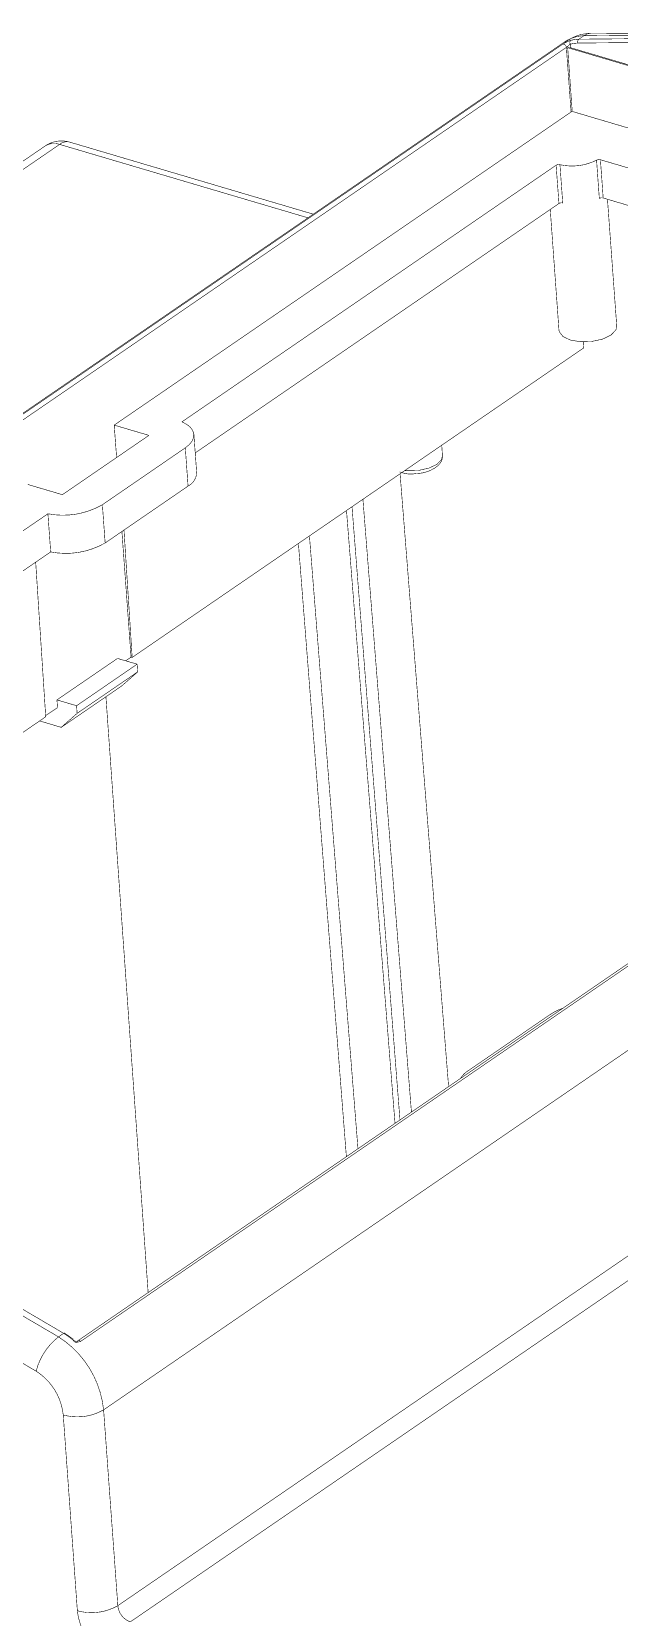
# Model space of a CAD drawing. Header units: inches. Extents: x 0 to 35.2, y -0.7 to 15.9.
# Drawn here: x 31.67 to 32.203, y 12.066 to 13.504 of the extents above; entities that cross this region are included whole.
import ezdxf

# ---------------------------------------------------------------- set-up
doc = ezdxf.new("R2010")
doc.units = ezdxf.units.IN
doc.header["$MEASUREMENT"] = 0
doc.layers.add('Dimensions', color=6, linetype='Continuous')

msp = doc.modelspace()

# ---------------------------------------------------------------- linework, layer by layer
at = {"layer": 'Dimensions'}
for points in [[(32.1675, 13.5015, 0.0005, 0.0005, -0.038601), (32.1777, 13.503, 0.0005, 0.0005, 0)], [(32.1744, 13.5024, 0.0005, 0.0005, 0), (32.1777, 13.503, 0.0005, 0.0005, 0)], [(32.1777, 13.503, 0.0005, 0.0005, -0.068182), (32.5214, 13.4699, 0.0005, 0.0005, 0)], [(30.807, 12.572, 0.0005, 0.0005, 0), (32.1535, 13.495, 0.0005, 0.0005, 0)], [(30.8211, 12.5807, 0.0005, 0.0005, 0), (32.1519, 13.493, 0.0005, 0.0005, 0)], [(30.829, 12.5809, 0.0005, 0.0005, 0), (32.1552, 13.4901, 0.0005, 0.0005, 0)], [(32.1519, 13.493, 0.0005, 0.0005, -0.009733), (32.1532, 13.4938, 0.0005, 0.0005, 0)], [(32.1519, 13.493, 0.0005, 0.0005, -0.125217), (32.1527, 13.493, 0.0005, 0.0005, 0)], [(32.1527, 13.493, 0.0005, 0.0005, -0.314263), (32.1552, 13.4901, 0.0005, 0.0005, 0)], [(32.1532, 13.4938, 0.0005, 0.0005, -0.014351), (32.1547, 13.4946, 0.0005, 0.0005, 0)], [(32.1535, 13.495, 0.0005, 0.0005, -0.141545), (32.1712, 13.5007, 0.0005, 0.0005, 0)], [(32.1538, 13.4947, 0.0005, 0.0005, -0.008529), (32.1582, 13.4974, 0.0005, 0.0005, 0)], [(32.1547, 13.4946, 0.0005, 0.0005, -0.014068), (32.1564, 13.4954, 0.0005, 0.0005, 0)], [(32.1567, 13.4913, 0.0005, 0.0005, -0.027592), (32.1552, 13.4901, 0.0005, 0.0005, 0)], [(32.1552, 13.4901, 0.0005, 0.0005, 0), (32.1595, 13.4315, 0.0005, 0.0005, 0)], [(32.1564, 13.4954, 0.0005, 0.0005, -0.036632), (32.1592, 13.4965, 0.0005, 0.0005, 0)], [(32.1564, 13.4898, 0.0005, 0.0005, -0.129194), (32.159, 13.4898, 0.0005, 0.0005, 0)], [(32.1564, 13.4898, 0.0005, 0.0005, 0), (32.1605, 13.432, 0.0005, 0.0005, 0)], [(32.1564, 13.4898, 0.0005, 0.0005, 0), (33.0414, 13.2282, 0.0005, 0.0005, 0)], [(32.1567, 13.4913, 0.0005, 0.0005, 0), (32.1575, 13.4919, 0.0005, 0.0005, 0)], [(32.1575, 13.4919, 0.0005, 0.0005, 0), (32.1581, 13.4925, 0.0005, 0.0005, 0)], [(32.1581, 13.4925, 0.0005, 0.0005, 0), (32.1587, 13.493, 0.0005, 0.0005, 0)], [(32.1582, 13.4974, 0.0005, 0.0005, -0.070503), (32.1675, 13.5015, 0.0005, 0.0005, 0)], [(32.1587, 13.493, 0.0005, 0.0005, -0.174348), (32.1585, 13.4954, 0.0005, 0.0005, 0)], [(32.1585, 13.4954, 0.0005, 0.0005, -0.091984), (32.1588, 13.496, 0.0005, 0.0005, 0)], [(32.1588, 13.496, 0.0005, 0.0005, -0.048112), (32.1592, 13.4965, 0.0005, 0.0005, 0)], [(32.1587, 13.493, 0.0005, 0.0005, -0.049919), (32.1657, 13.494, 0.0005, 0.0005, 0)], [(32.1587, 13.493, 0.0005, 0.0005, 0), (32.159, 13.4898, 0.0005, 0.0005, 0)], [(32.159, 13.4898, 0.0005, 0.0005, 0), (33.0419, 13.2288, 0.0005, 0.0005, 0)], [(32.1592, 13.4965, 0.0005, 0.0005, -0.049919), (32.1665, 13.4975, 0.0005, 0.0005, 0)], [(32.1657, 13.494, 0.0005, 0.0005, -0.306461), (32.1665, 13.4975, 0.0005, 0.0005, 0)], [(32.1657, 13.494, 0.0005, 0.0005, 0), (32.2488, 13.4948, 0.0005, 0.0005, 0)], [(32.1665, 13.4975, 0.0005, 0.0005, 0), (32.1712, 13.5007, 0.0005, 0.0005, 0)], [(32.1665, 13.4975, 0.0005, 0.0005, 0), (32.2497, 13.4983, 0.0005, 0.0005, 0)], [(32.1712, 13.5007, 0.0005, 0.0005, 0), (32.1744, 13.5024, 0.0005, 0.0005, 0)], [(32.1712, 13.5007, 0.0005, 0.0005, 0), (32.2544, 13.5015, 0.0005, 0.0005, 0)], [(31.7451, 13.1475, 0.0005, 0.0005, 0), (32.1595, 13.4315, 0.0005, 0.0005, 0)], [(32.1595, 13.4315, 0.0005, 0.0005, -0.085324), (32.1605, 13.432, 0.0005, 0.0005, 0)], [(32.1605, 13.432, 0.0005, 0.0005, 0), (32.5556, 13.3152, 0.0005, 0.0005, 0)], [(31.6824, 13.4006, 0.0005, 0.0005, -0.225811), (31.7047, 13.4042, 0.0005, 0.0005, 0)], [(31.6824, 13.4006, 0.0005, 0.0005, -0.230341), (31.6956, 13.4021, 0.0005, 0.0005, 0)], [(31.6956, 13.4021, 0.0005, 0.0005, -0.237149), (31.7047, 13.4042, 0.0005, 0.0005, 0)], [(31.7047, 13.4042, 0.0005, 0.0005, 0), (31.9257, 13.3388, 0.0005, 0.0005, 0)], [(30.3359, 12.4776, 0.0005, 0.0005, 0), (31.6824, 13.4006, 0.0005, 0.0005, 0)], [(30.3491, 12.4791, 0.0005, 0.0005, 0), (31.6956, 13.4021, 0.0005, 0.0005, 0)], [(31.6956, 13.4021, 0.0005, 0.0005, 0), (31.9209, 13.3355, 0.0005, 0.0005, 0)], [(32.1826, 13.3878, 0.0005, 0.0005, -0.17426), (32.1494, 13.3837, 0.0005, 0.0005, 0)], [(32.1826, 13.3878, 0.0005, 0.0005, -0.186019), (32.1861, 13.3882, 0.0005, 0.0005, 0)], [(32.1826, 13.3878, 0.0005, 0.0005, 0), (32.1851, 13.3531, 0.0005, 0.0005, 0)], [(32.1861, 13.3882, 0.0005, 0.0005, 0), (32.3047, 13.3531, 0.0005, 0.0005, 0)], [(32.1861, 13.3882, 0.0005, 0.0005, 0), (32.1886, 13.3535, 0.0005, 0.0005, 0)], [(31.8066, 13.1505, 0.0005, 0.0005, 0), (32.1459, 13.3832, 0.0005, 0.0005, 0)], [(32.1459, 13.3832, 0.0005, 0.0005, -0.189175), (32.1494, 13.3837, 0.0005, 0.0005, 0)], [(32.1459, 13.3832, 0.0005, 0.0005, 0), (32.1485, 13.3485, 0.0005, 0.0005, 0)], [(32.1494, 13.3837, 0.0005, 0.0005, 0), (32.1519, 13.349, 0.0005, 0.0005, 0)], [(31.8186, 13.1223, 0.0005, 0.0005, 0), (32.1485, 13.3485, 0.0005, 0.0005, 0)], [(32.1485, 13.3485, 0.0005, 0.0005, -0.189175), (32.1519, 13.349, 0.0005, 0.0005, 0)], [(32.1851, 13.3531, 0.0005, 0.0005, -0.186019), (32.1886, 13.3535, 0.0005, 0.0005, 0)], [(32.1886, 13.3535, 0.0005, 0.0005, 0), (32.2967, 13.3215, 0.0005, 0.0005, 0)], [(32.1925, 13.3523, 0.0005, 0.0005, 0), (32.2009, 13.2373, 0.0005, 0.0005, 0)], [(32.1406, 13.3431, 0.0005, 0.0005, 0), (32.1485, 13.2335, 0.0005, 0.0005, 0)], [(32.1485, 13.2335, 0.0005, 0.0005, 0), (32.1488, 13.2322, 0.0005, 0.0005, 0)], [(32.1488, 13.2322, 0.0005, 0.0005, 0), (32.1522, 13.2278, 0.0005, 0.0005, 0)], [(32.1957, 13.2292, 0.0005, 0.0005, 0), (32.2001, 13.2338, 0.0005, 0.0005, 0)], [(32.2001, 13.2338, 0.0005, 0.0005, 0), (32.2009, 13.2373, 0.0005, 0.0005, 0)], [(31.7122, 12.3171, 0.0005, 0.0005, 0), (33.043, 13.2294, 0.0005, 0.0005, 0)], [(31.7147, 12.3165, 0.0005, 0.0005, 0), (33.0455, 13.2289, 0.0005, 0.0005, 0)], [(31.7614, 12.9368, 0.0005, 0.0005, 0), (32.1709, 13.2175, 0.0005, 0.0005, 0)], [(32.1522, 13.2278, 0.0005, 0.0005, 0), (32.159, 13.2246, 0.0005, 0.0005, 0)], [(32.159, 13.2246, 0.0005, 0.0005, 0), (32.1682, 13.2231, 0.0005, 0.0005, 0)], [(32.1682, 13.2231, 0.0005, 0.0005, 0), (32.1784, 13.2234, 0.0005, 0.0005, 0)], [(32.1705, 13.223, 0.0005, 0.0005, 0), (32.1709, 13.2175, 0.0005, 0.0005, 0)], [(32.1784, 13.2234, 0.0005, 0.0005, 0), (32.1881, 13.2255, 0.0005, 0.0005, 0)], [(32.1881, 13.2255, 0.0005, 0.0005, 0), (32.1957, 13.2292, 0.0005, 0.0005, 0)], [(31.7355, 12.2544, 0.0005, 0.0005, 0), (33.082, 13.1775, 0.0005, 0.0005, 0)], [(31.7451, 13.1475, 0.0005, 0.0005, 0), (31.7473, 13.1181, 0.0005, 0.0005, 0)], [(31.7451, 13.1475, 0.0005, 0.0005, 0), (31.7766, 13.1382, 0.0005, 0.0005, 0)], [(31.8066, 13.1505, 0.0005, 0.0005, 0), (31.8109, 13.1482, 0.0005, 0.0005, 0)], [(31.8109, 13.1482, 0.0005, 0.0005, 0), (31.8141, 13.1456, 0.0005, 0.0005, 0)], [(31.8141, 13.1456, 0.0005, 0.0005, 0), (31.8163, 13.1426, 0.0005, 0.0005, 0)], [(31.6981, 13.0844, 0.0005, 0.0005, 0), (31.7766, 13.1382, 0.0005, 0.0005, 0)], [(31.8096, 13.1269, 0.0005, 0.0005, 0), (31.8132, 13.1298, 0.0005, 0.0005, 0)], [(31.8132, 13.1298, 0.0005, 0.0005, 0), (31.8157, 13.133, 0.0005, 0.0005, 0)], [(31.8157, 13.133, 0.0005, 0.0005, 0), (31.8171, 13.1362, 0.0005, 0.0005, 0)], [(31.8163, 13.1426, 0.0005, 0.0005, 0), (31.8173, 13.1395, 0.0005, 0.0005, 0)], [(31.8171, 13.1362, 0.0005, 0.0005, 0), (31.8173, 13.1395, 0.0005, 0.0005, 0)], [(31.8174, 13.139, 0.0005, 0.0005, 0), (31.8199, 13.1043, 0.0005, 0.0005, 0)], [(32.0422, 13.1292, 0.0005, 0.0005, 0), (32.0428, 13.1197, 0.0005, 0.0005, 0)], [(31.7344, 13.0753, 0.0005, 0.0005, 0), (31.8096, 13.1269, 0.0005, 0.0005, 0)], [(31.8096, 13.1269, 0.0005, 0.0005, 0), (31.8121, 13.0922, 0.0005, 0.0005, 0)], [(32.0378, 13.1119, 0.0005, 0.0005, 0), (32.042, 13.1163, 0.0005, 0.0005, 0)], [(32.0425, 13.1196, 0.0005, 0.0005, -0.193026), (32.0416, 13.1143, 0.0005, 0.0005, 0)], [(32.042, 13.1163, 0.0005, 0.0005, 0), (32.0428, 13.1197, 0.0005, 0.0005, 0)], [(31.8199, 13.1043, 0.0005, 0.0005, -0.266423), (31.8121, 13.0922, 0.0005, 0.0005, 0)], [(32.0191, 13.1036, 0.0005, 0.0005, -0.140613), (32.0042, 13.105, 0.0005, 0.0005, 0)], [(32.0044, 13.1033, 0.0005, 0.0005, 0), (32.0484, 12.5475, 0.0005, 0.0005, 0)], [(32.0088, 13.1063, 0.0005, 0.0005, 0), (32.0115, 13.1061, 0.0005, 0.0005, 0)], [(32.0115, 13.1061, 0.0005, 0.0005, 0), (32.0212, 13.1064, 0.0005, 0.0005, 0)], [(32.0379, 13.11, 0.0005, 0.0005, -0.159117), (32.0191, 13.1036, 0.0005, 0.0005, 0)], [(32.0212, 13.1064, 0.0005, 0.0005, 0), (32.0305, 13.1085, 0.0005, 0.0005, 0)], [(32.0305, 13.1085, 0.0005, 0.0005, 0), (32.0378, 13.1119, 0.0005, 0.0005, 0)], [(32.0416, 13.1143, 0.0005, 0.0005, -0.088659), (32.0379, 13.11, 0.0005, 0.0005, 0)], [(31.6667, 13.0937, 0.0005, 0.0005, 0), (31.6981, 13.0844, 0.0005, 0.0005, 0)], [(31.7369, 13.0406, 0.0005, 0.0005, 0), (31.8121, 13.0922, 0.0005, 0.0005, 0)], [(31.7344, 13.0753, 0.0005, 0.0005, -0.180116), (31.685, 13.0671, 0.0005, 0.0005, 0)], [(31.7344, 13.0753, 0.0005, 0.0005, 0), (31.7369, 13.0406, 0.0005, 0.0005, 0)], [(31.9608, 13.0735, 0.0005, 0.0005, 0), (32.0043, 12.5173, 0.0005, 0.0005, 0)], [(31.9707, 13.0802, 0.0005, 0.0005, 0), (32.0147, 12.5244, 0.0005, 0.0005, 0)], [(31.5849, 12.9986, 0.0005, 0.0005, 0), (31.685, 13.0671, 0.0005, 0.0005, 0)], [(31.685, 13.0671, 0.0005, 0.0005, 0), (31.6875, 13.0325, 0.0005, 0.0005, 0)], [(31.9558, 13.07, 0.0005, 0.0005, 0), (31.9998, 12.5142, 0.0005, 0.0005, 0)], [(31.7521, 13.0511, 0.0005, 0.0005, 0), (31.7604, 12.9371, 0.0005, 0.0005, 0)], [(31.754, 13.0523, 0.0005, 0.0005, 0), (31.7614, 12.9368, 0.0005, 0.0005, 0)], [(31.9222, 13.0469, 0.0005, 0.0005, 0), (31.9662, 12.4912, 0.0005, 0.0005, 0)], [(31.5874, 12.9639, 0.0005, 0.0005, 0), (31.6875, 13.0325, 0.0005, 0.0005, 0)], [(31.7369, 13.0406, 0.0005, 0.0005, -0.180116), (31.6875, 13.0325, 0.0005, 0.0005, 0)], [(31.9122, 13.0401, 0.0005, 0.0005, 0), (31.9557, 12.484, 0.0005, 0.0005, 0)], [(31.6739, 13.0232, 0.0005, 0.0005, 0), (31.683, 12.883, 0.0005, 0.0005, 0)], [(31.7484, 12.0768, 0.0005, 0.0005, 0), (33.0949, 12.9998, 0.0005, 0.0005, 0)], [(31.7597, 12.0621, 0.0005, 0.0005, 0), (33.1062, 12.9852, 0.0005, 0.0005, 0)], [(31.6932, 12.8983, 0.0005, 0.0005, 0), (31.7481, 12.9359, 0.0005, 0.0005, 0)], [(31.711, 12.893, 0.0005, 0.0005, 0), (31.7659, 12.9307, 0.0005, 0.0005, 0)], [(31.7481, 12.9359, 0.0005, 0.0005, 0), (31.7659, 12.9307, 0.0005, 0.0005, 0)], [(31.7555, 12.9337, 0.0005, 0.0005, 0), (31.7604, 12.9371, 0.0005, 0.0005, 0)], [(31.7604, 12.9371, 0.0005, 0.0005, 0), (31.7614, 12.9368, 0.0005, 0.0005, 0)], [(31.7659, 12.9307, 0.0005, 0.0005, 0), (31.7664, 12.9237, 0.0005, 0.0005, 0)], [(31.7115, 12.8861, 0.0005, 0.0005, 0), (31.7664, 12.9237, 0.0005, 0.0005, 0)], [(31.752, 12.911, 0.0005, 0.0005, 0), (31.7664, 12.9237, 0.0005, 0.0005, 0)], [(31.6971, 12.8734, 0.0005, 0.0005, 0), (31.752, 12.911, 0.0005, 0.0005, 0)], [(31.7376, 12.9012, 0.0005, 0.0005, 0), (31.7759, 12.3607, 0.0005, 0.0005, 0)], [(31.6829, 12.884, 0.0005, 0.0005, 0), (31.6937, 12.8913, 0.0005, 0.0005, 0)], [(31.6932, 12.8983, 0.0005, 0.0005, 0), (31.6937, 12.8913, 0.0005, 0.0005, 0)], [(31.6932, 12.8983, 0.0005, 0.0005, 0), (31.711, 12.893, 0.0005, 0.0005, 0)], [(31.6971, 12.8734, 0.0005, 0.0005, 0), (31.7115, 12.8861, 0.0005, 0.0005, 0)], [(31.711, 12.893, 0.0005, 0.0005, 0), (31.7115, 12.8861, 0.0005, 0.0005, 0)], [(31.3378, 12.6463, 0.0005, 0.0005, 0), (31.683, 12.883, 0.0005, 0.0005, 0)], [(31.6775, 12.8792, 0.0005, 0.0005, 0), (31.6971, 12.8734, 0.0005, 0.0005, 0)], [(32.0658, 12.5617, 0.0005, 0.0005, 0), (32.141, 12.6133, 0.0005, 0.0005, 0)], [(32.141, 12.6133, 0.0005, 0.0005, -0.064976), (32.1522, 12.6187, 0.0005, 0.0005, 0)], [(32.0592, 12.5549, 0.0005, 0.0005, -0.12466), (32.0658, 12.5617, 0.0005, 0.0005, 0)], [(31.6076, 12.3716, 0.0005, 0.0005, 0), (31.6946, 12.3206, 0.0005, 0.0005, 0)], [(31.6123, 12.3749, 0.0005, 0.0005, 0), (31.6993, 12.3238, 0.0005, 0.0005, 0)], [(31.5885, 12.3399, 0.0005, 0.0005, 0), (31.6743, 12.2895, 0.0005, 0.0005, 0)], [(31.6946, 12.3206, 0.0005, 0.0005, 0), (31.6993, 12.3238, 0.0005, 0.0005, 0)], [(31.6993, 12.3238, 0.0005, 0.0005, -0.2917), (31.7002, 12.324, 0.0005, 0.0005, 0)], [(31.6993, 12.3238, 0.0005, 0.0005, -0.029903), (31.707, 12.3183, 0.0005, 0.0005, 0)], [(31.7002, 12.324, 0.0005, 0.0005, 0), (31.7078, 12.3186, 0.0005, 0.0005, 0)], [(31.6743, 12.2895, 0.0005, 0.0005, -0.166135), (31.6946, 12.3206, 0.0005, 0.0005, 0)], [(31.6946, 12.3206, 0.0005, 0.0005, -0.229305), (31.7355, 12.2544, 0.0005, 0.0005, 0)], [(31.707, 12.3183, 0.0005, 0.0005, -0.171812), (31.7077, 12.3186, 0.0005, 0.0005, 0)], [(31.71, 12.3166, 0.0005, 0.0005, -0.067849), (31.707, 12.3183, 0.0005, 0.0005, 0)], [(31.7077, 12.3186, 0.0005, 0.0005, -0.436947), (31.7079, 12.3181, 0.0005, 0.0005, 0)], [(31.7079, 12.3181, 0.0005, 0.0005, -0.028303), (31.7078, 12.3176, 0.0005, 0.0005, 0)], [(31.7085, 12.3168, 0.0005, 0.0005, -0.014043), (31.7078, 12.3176, 0.0005, 0.0005, 0)], [(31.7092, 12.3162, 0.0005, 0.0005, -0.038475), (31.7085, 12.3168, 0.0005, 0.0005, 0)], [(31.71, 12.3156, 0.0005, 0.0005, -0.04622), (31.7092, 12.3162, 0.0005, 0.0005, 0)], [(31.7117, 12.3161, 0.0005, 0.0005, -0.047526), (31.71, 12.3166, 0.0005, 0.0005, 0)], [(31.7116, 12.3155, 0.0005, 0.0005, -0.259133), (31.71, 12.3156, 0.0005, 0.0005, 0)], [(31.7116, 12.3155, 0.0005, 0.0005, -0.10119), (31.7117, 12.3164, 0.0005, 0.0005, 0)], [(31.7117, 12.3164, 0.0005, 0.0005, -0.14246), (31.7122, 12.317, 0.0005, 0.0005, 0)], [(31.7133, 12.3161, 0.0005, 0.0005, -0.084806), (31.7117, 12.3161, 0.0005, 0.0005, 0)], [(31.7122, 12.317, 0.0005, 0.0005, -0.148287), (31.7129, 12.3173, 0.0005, 0.0005, 0)], [(31.7129, 12.3173, 0.0005, 0.0005, -0.197606), (31.7147, 12.3165, 0.0005, 0.0005, 0)], [(31.7147, 12.3165, 0.0005, 0.0005, -0.064345), (31.7133, 12.3161, 0.0005, 0.0005, 0)], [(31.6743, 12.2895, 0.0005, 0.0005, -0.229305), (31.6989, 12.2498, 0.0005, 0.0005, 0)], [(31.7355, 12.2544, 0.0005, 0.0005, -0.200602), (31.6989, 12.2498, 0.0005, 0.0005, 0)], [(31.7355, 12.2544, 0.0005, 0.0005, 0), (31.7484, 12.0768, 0.0005, 0.0005, 0)], [(31.6989, 12.2498, 0.0005, 0.0005, 0), (31.7117, 12.0722, 0.0005, 0.0005, 0)], [(31.7484, 12.0768, 0.0005, 0.0005, -0.200602), (31.7117, 12.0722, 0.0005, 0.0005, 0)], [(31.7398, 12.0306, 0.0005, 0.0005, -0.251052), (31.7117, 12.0722, 0.0005, 0.0005, 0)], [(31.7597, 12.0621, 0.0005, 0.0005, -0.290623), (31.7484, 12.0768, 0.0005, 0.0005, 0)]]:
    msp.add_lwpolyline(points, format="xyseb", dxfattribs=at)
for points in [[(32.1776, 13.503, 0.00025, 0.00025, 1), (32.1779, 13.503, 0.00025, 0.00025, 1)], [(32.1776, 13.503, 0.00025, 0.00025, 1), (32.1779, 13.503, 0.00025, 0.00025, 1)], [(32.1776, 13.503, 0.00025, 0.00025, 1), (32.1779, 13.503, 0.00025, 0.00025, 1)], [(32.1518, 13.493, 0.00025, 0.00025, 1), (32.152, 13.493, 0.00025, 0.00025, 1)], [(32.1518, 13.493, 0.00025, 0.00025, 1), (32.152, 13.493, 0.00025, 0.00025, 1)], [(32.1518, 13.493, 0.00025, 0.00025, 1), (32.152, 13.493, 0.00025, 0.00025, 1)], [(32.1526, 13.493, 0.00025, 0.00025, 1), (32.1528, 13.493, 0.00025, 0.00025, 1)], [(32.1526, 13.493, 0.00025, 0.00025, 1), (32.1528, 13.493, 0.00025, 0.00025, 1)], [(32.1531, 13.4938, 0.00025, 0.00025, 1), (32.1533, 13.4938, 0.00025, 0.00025, 1)], [(32.1531, 13.4938, 0.00025, 0.00025, 1), (32.1533, 13.4938, 0.00025, 0.00025, 1)], [(32.1534, 13.495, 0.00025, 0.00025, 1), (32.1537, 13.495, 0.00025, 0.00025, 1)], [(32.1534, 13.495, 0.00025, 0.00025, 1), (32.1537, 13.495, 0.00025, 0.00025, 1)], [(32.1537, 13.4947, 0.00025, 0.00025, 1), (32.1539, 13.4947, 0.00025, 0.00025, 1)], [(32.1546, 13.4946, 0.00025, 0.00025, 1), (32.1549, 13.4946, 0.00025, 0.00025, 1)], [(32.1546, 13.4946, 0.00025, 0.00025, 1), (32.1549, 13.4946, 0.00025, 0.00025, 1)], [(32.1551, 13.4901, 0.00025, 0.00025, 1), (32.1554, 13.4901, 0.00025, 0.00025, 1)], [(32.1551, 13.4901, 0.00025, 0.00025, 1), (32.1554, 13.4901, 0.00025, 0.00025, 1)], [(32.1551, 13.4901, 0.00025, 0.00025, 1), (32.1554, 13.4901, 0.00025, 0.00025, 1)], [(32.1551, 13.4901, 0.00025, 0.00025, 1), (32.1554, 13.4901, 0.00025, 0.00025, 1)], [(32.1562, 13.4954, 0.00025, 0.00025, 1), (32.1565, 13.4954, 0.00025, 0.00025, 1)], [(32.1562, 13.4954, 0.00025, 0.00025, 1), (32.1565, 13.4954, 0.00025, 0.00025, 1)], [(32.1562, 13.4898, 0.00025, 0.00025, 1), (32.1565, 13.4898, 0.00025, 0.00025, 1)], [(32.1562, 13.4898, 0.00025, 0.00025, 1), (32.1565, 13.4898, 0.00025, 0.00025, 1)], [(32.1562, 13.4898, 0.00025, 0.00025, 1), (32.1565, 13.4898, 0.00025, 0.00025, 1)], [(32.1566, 13.4913, 0.00025, 0.00025, 1), (32.1569, 13.4913, 0.00025, 0.00025, 1)], [(32.1566, 13.4913, 0.00025, 0.00025, 1), (32.1569, 13.4913, 0.00025, 0.00025, 1)], [(32.1573, 13.4919, 0.00025, 0.00025, 1), (32.1576, 13.4919, 0.00025, 0.00025, 1)], [(32.1573, 13.4919, 0.00025, 0.00025, 1), (32.1576, 13.4919, 0.00025, 0.00025, 1)], [(32.158, 13.4925, 0.00025, 0.00025, 1), (32.1583, 13.4925, 0.00025, 0.00025, 1)], [(32.158, 13.4925, 0.00025, 0.00025, 1), (32.1583, 13.4925, 0.00025, 0.00025, 1)], [(32.1581, 13.4974, 0.00025, 0.00025, 1), (32.1583, 13.4974, 0.00025, 0.00025, 1)], [(32.1581, 13.4974, 0.00025, 0.00025, 1), (32.1583, 13.4974, 0.00025, 0.00025, 1)], [(32.1584, 13.4954, 0.00025, 0.00025, 1), (32.1586, 13.4954, 0.00025, 0.00025, 1)], [(32.1584, 13.4954, 0.00025, 0.00025, 1), (32.1586, 13.4954, 0.00025, 0.00025, 1)], [(32.1587, 13.496, 0.00025, 0.00025, 1), (32.1589, 13.496, 0.00025, 0.00025, 1)], [(32.1587, 13.496, 0.00025, 0.00025, 1), (32.1589, 13.496, 0.00025, 0.00025, 1)], [(32.1586, 13.493, 0.00025, 0.00025, 1), (32.1588, 13.493, 0.00025, 0.00025, 1)], [(32.1586, 13.493, 0.00025, 0.00025, 1), (32.1588, 13.493, 0.00025, 0.00025, 1)], [(32.1586, 13.493, 0.00025, 0.00025, 1), (32.1588, 13.493, 0.00025, 0.00025, 1)], [(32.1586, 13.493, 0.00025, 0.00025, 1), (32.1588, 13.493, 0.00025, 0.00025, 1)], [(32.1588, 13.4898, 0.00025, 0.00025, 1), (32.1591, 13.4898, 0.00025, 0.00025, 1)], [(32.1588, 13.4898, 0.00025, 0.00025, 1), (32.1591, 13.4898, 0.00025, 0.00025, 1)], [(32.1588, 13.4898, 0.00025, 0.00025, 1), (32.1591, 13.4898, 0.00025, 0.00025, 1)], [(32.1591, 13.4965, 0.00025, 0.00025, 1), (32.1593, 13.4965, 0.00025, 0.00025, 1)], [(32.1591, 13.4965, 0.00025, 0.00025, 1), (32.1593, 13.4965, 0.00025, 0.00025, 1)], [(32.1591, 13.4965, 0.00025, 0.00025, 1), (32.1593, 13.4965, 0.00025, 0.00025, 1)], [(32.1655, 13.494, 0.00025, 0.00025, 1), (32.1658, 13.494, 0.00025, 0.00025, 1)], [(32.1655, 13.494, 0.00025, 0.00025, 1), (32.1658, 13.494, 0.00025, 0.00025, 1)], [(32.1655, 13.494, 0.00025, 0.00025, 1), (32.1658, 13.494, 0.00025, 0.00025, 1)], [(32.1663, 13.4975, 0.00025, 0.00025, 1), (32.1666, 13.4975, 0.00025, 0.00025, 1)], [(32.1663, 13.4975, 0.00025, 0.00025, 1), (32.1666, 13.4975, 0.00025, 0.00025, 1)], [(32.1663, 13.4975, 0.00025, 0.00025, 1), (32.1666, 13.4975, 0.00025, 0.00025, 1)], [(32.1663, 13.4975, 0.00025, 0.00025, 1), (32.1666, 13.4975, 0.00025, 0.00025, 1)], [(32.1674, 13.5015, 0.00025, 0.00025, 1), (32.1677, 13.5015, 0.00025, 0.00025, 1)], [(32.1674, 13.5015, 0.00025, 0.00025, 1), (32.1677, 13.5015, 0.00025, 0.00025, 1)], [(32.171, 13.5007, 0.00025, 0.00025, 1), (32.1713, 13.5007, 0.00025, 0.00025, 1)], [(32.171, 13.5007, 0.00025, 0.00025, 1), (32.1713, 13.5007, 0.00025, 0.00025, 1)], [(32.171, 13.5007, 0.00025, 0.00025, 1), (32.1713, 13.5007, 0.00025, 0.00025, 1)], [(32.171, 13.5007, 0.00025, 0.00025, 1), (32.1713, 13.5007, 0.00025, 0.00025, 1)], [(32.1742, 13.5024, 0.00025, 0.00025, 1), (32.1745, 13.5024, 0.00025, 0.00025, 1)], [(32.1742, 13.5024, 0.00025, 0.00025, 1), (32.1745, 13.5024, 0.00025, 0.00025, 1)], [(32.1594, 13.4315, 0.00025, 0.00025, 1), (32.1596, 13.4315, 0.00025, 0.00025, 1)], [(32.1594, 13.4315, 0.00025, 0.00025, 1), (32.1596, 13.4315, 0.00025, 0.00025, 1)], [(32.1594, 13.4315, 0.00025, 0.00025, 1), (32.1596, 13.4315, 0.00025, 0.00025, 1)], [(32.1604, 13.432, 0.00025, 0.00025, 1), (32.1607, 13.432, 0.00025, 0.00025, 1)], [(32.1604, 13.432, 0.00025, 0.00025, 1), (32.1607, 13.432, 0.00025, 0.00025, 1)], [(32.1604, 13.432, 0.00025, 0.00025, 1), (32.1607, 13.432, 0.00025, 0.00025, 1)], [(31.7046, 13.4042, 0.00025, 0.00025, 1), (31.7048, 13.4042, 0.00025, 0.00025, 1)], [(31.7046, 13.4042, 0.00025, 0.00025, 1), (31.7048, 13.4042, 0.00025, 0.00025, 1)], [(31.7046, 13.4042, 0.00025, 0.00025, 1), (31.7048, 13.4042, 0.00025, 0.00025, 1)], [(31.6823, 13.4006, 0.00025, 0.00025, 1), (31.6826, 13.4006, 0.00025, 0.00025, 1)], [(31.6823, 13.4006, 0.00025, 0.00025, 1), (31.6826, 13.4006, 0.00025, 0.00025, 1)], [(31.6823, 13.4006, 0.00025, 0.00025, 1), (31.6826, 13.4006, 0.00025, 0.00025, 1)], [(31.6955, 13.4021, 0.00025, 0.00025, 1), (31.6957, 13.4021, 0.00025, 0.00025, 1)], [(31.6955, 13.4021, 0.00025, 0.00025, 1), (31.6957, 13.4021, 0.00025, 0.00025, 1)], [(31.6955, 13.4021, 0.00025, 0.00025, 1), (31.6957, 13.4021, 0.00025, 0.00025, 1)], [(31.6955, 13.4021, 0.00025, 0.00025, 1), (31.6957, 13.4021, 0.00025, 0.00025, 1)], [(32.1825, 13.3878, 0.00025, 0.00025, 1), (32.1827, 13.3878, 0.00025, 0.00025, 1)], [(32.1825, 13.3878, 0.00025, 0.00025, 1), (32.1827, 13.3878, 0.00025, 0.00025, 1)], [(32.1825, 13.3878, 0.00025, 0.00025, 1), (32.1827, 13.3878, 0.00025, 0.00025, 1)], [(32.186, 13.3882, 0.00025, 0.00025, 1), (32.1862, 13.3882, 0.00025, 0.00025, 1)], [(32.186, 13.3882, 0.00025, 0.00025, 1), (32.1862, 13.3882, 0.00025, 0.00025, 1)], [(32.186, 13.3882, 0.00025, 0.00025, 1), (32.1862, 13.3882, 0.00025, 0.00025, 1)], [(32.1458, 13.3832, 0.00025, 0.00025, 1), (32.1461, 13.3832, 0.00025, 0.00025, 1)], [(32.1458, 13.3832, 0.00025, 0.00025, 1), (32.1461, 13.3832, 0.00025, 0.00025, 1)], [(32.1458, 13.3832, 0.00025, 0.00025, 1), (32.1461, 13.3832, 0.00025, 0.00025, 1)], [(32.1493, 13.3837, 0.00025, 0.00025, 1), (32.1495, 13.3837, 0.00025, 0.00025, 1)], [(32.1493, 13.3837, 0.00025, 0.00025, 1), (32.1495, 13.3837, 0.00025, 0.00025, 1)], [(32.1493, 13.3837, 0.00025, 0.00025, 1), (32.1495, 13.3837, 0.00025, 0.00025, 1)], [(32.1483, 13.3485, 0.00025, 0.00025, 1), (32.1486, 13.3485, 0.00025, 0.00025, 1)], [(32.1483, 13.3485, 0.00025, 0.00025, 1), (32.1486, 13.3485, 0.00025, 0.00025, 1)], [(32.1483, 13.3485, 0.00025, 0.00025, 1), (32.1486, 13.3485, 0.00025, 0.00025, 1)], [(32.1518, 13.349, 0.00025, 0.00025, 1), (32.1521, 13.349, 0.00025, 0.00025, 1)], [(32.1518, 13.349, 0.00025, 0.00025, 1), (32.1521, 13.349, 0.00025, 0.00025, 1)], [(32.185, 13.3531, 0.00025, 0.00025, 1), (32.1852, 13.3531, 0.00025, 0.00025, 1)], [(32.185, 13.3531, 0.00025, 0.00025, 1), (32.1852, 13.3531, 0.00025, 0.00025, 1)], [(32.1885, 13.3535, 0.00025, 0.00025, 1), (32.1887, 13.3535, 0.00025, 0.00025, 1)], [(32.1885, 13.3535, 0.00025, 0.00025, 1), (32.1887, 13.3535, 0.00025, 0.00025, 1)], [(32.1885, 13.3535, 0.00025, 0.00025, 1), (32.1887, 13.3535, 0.00025, 0.00025, 1)], [(32.1924, 13.3523, 0.00025, 0.00025, 1), (32.1927, 13.3523, 0.00025, 0.00025, 1)], [(31.9207, 13.3355, 0.00025, 0.00025, 1), (31.921, 13.3355, 0.00025, 0.00025, 1)], [(31.9256, 13.3388, 0.00025, 0.00025, 1), (31.9258, 13.3388, 0.00025, 0.00025, 1)], [(32.1405, 13.3431, 0.00025, 0.00025, 1), (32.1407, 13.3431, 0.00025, 0.00025, 1)], [(32.1484, 13.2335, 0.00025, 0.00025, 1), (32.1486, 13.2335, 0.00025, 0.00025, 1)], [(32.1484, 13.2335, 0.00025, 0.00025, 1), (32.1486, 13.2335, 0.00025, 0.00025, 1)], [(32.1486, 13.2322, 0.00025, 0.00025, 1), (32.1489, 13.2322, 0.00025, 0.00025, 1)], [(32.1486, 13.2322, 0.00025, 0.00025, 1), (32.1489, 13.2322, 0.00025, 0.00025, 1)], [(32.2, 13.2338, 0.00025, 0.00025, 1), (32.2002, 13.2338, 0.00025, 0.00025, 1)], [(32.2, 13.2338, 0.00025, 0.00025, 1), (32.2002, 13.2338, 0.00025, 0.00025, 1)], [(32.2007, 13.2373, 0.00025, 0.00025, 1), (32.201, 13.2373, 0.00025, 0.00025, 1)], [(32.2007, 13.2373, 0.00025, 0.00025, 1), (32.201, 13.2373, 0.00025, 0.00025, 1)], [(32.152, 13.2278, 0.00025, 0.00025, 1), (32.1523, 13.2278, 0.00025, 0.00025, 1)], [(32.152, 13.2278, 0.00025, 0.00025, 1), (32.1523, 13.2278, 0.00025, 0.00025, 1)], [(32.1589, 13.2246, 0.00025, 0.00025, 1), (32.1591, 13.2246, 0.00025, 0.00025, 1)], [(32.1589, 13.2246, 0.00025, 0.00025, 1), (32.1591, 13.2246, 0.00025, 0.00025, 1)], [(32.1681, 13.2231, 0.00025, 0.00025, 1), (32.1684, 13.2231, 0.00025, 0.00025, 1)], [(32.1681, 13.2231, 0.00025, 0.00025, 1), (32.1684, 13.2231, 0.00025, 0.00025, 1)], [(32.1704, 13.223, 0.00025, 0.00025, 1), (32.1707, 13.223, 0.00025, 0.00025, 1)], [(32.1708, 13.2175, 0.00025, 0.00025, 1), (32.1711, 13.2175, 0.00025, 0.00025, 1)], [(32.1708, 13.2175, 0.00025, 0.00025, 1), (32.1711, 13.2175, 0.00025, 0.00025, 1)], [(32.1783, 13.2234, 0.00025, 0.00025, 1), (32.1786, 13.2234, 0.00025, 0.00025, 1)], [(32.1783, 13.2234, 0.00025, 0.00025, 1), (32.1786, 13.2234, 0.00025, 0.00025, 1)], [(32.1879, 13.2255, 0.00025, 0.00025, 1), (32.1882, 13.2255, 0.00025, 0.00025, 1)], [(32.1879, 13.2255, 0.00025, 0.00025, 1), (32.1882, 13.2255, 0.00025, 0.00025, 1)], [(32.1955, 13.2292, 0.00025, 0.00025, 1), (32.1958, 13.2292, 0.00025, 0.00025, 1)], [(32.1955, 13.2292, 0.00025, 0.00025, 1), (32.1958, 13.2292, 0.00025, 0.00025, 1)], [(31.745, 13.1475, 0.00025, 0.00025, 1), (31.7453, 13.1475, 0.00025, 0.00025, 1)], [(31.745, 13.1475, 0.00025, 0.00025, 1), (31.7453, 13.1475, 0.00025, 0.00025, 1)], [(31.745, 13.1475, 0.00025, 0.00025, 1), (31.7453, 13.1475, 0.00025, 0.00025, 1)], [(31.8064, 13.1505, 0.00025, 0.00025, 1), (31.8067, 13.1505, 0.00025, 0.00025, 1)], [(31.8064, 13.1505, 0.00025, 0.00025, 1), (31.8067, 13.1505, 0.00025, 0.00025, 1)], [(31.8107, 13.1482, 0.00025, 0.00025, 1), (31.811, 13.1482, 0.00025, 0.00025, 1)], [(31.8107, 13.1482, 0.00025, 0.00025, 1), (31.811, 13.1482, 0.00025, 0.00025, 1)], [(31.814, 13.1456, 0.00025, 0.00025, 1), (31.8143, 13.1456, 0.00025, 0.00025, 1)], [(31.814, 13.1456, 0.00025, 0.00025, 1), (31.8143, 13.1456, 0.00025, 0.00025, 1)], [(31.7765, 13.1382, 0.00025, 0.00025, 1), (31.7767, 13.1382, 0.00025, 0.00025, 1)], [(31.7765, 13.1382, 0.00025, 0.00025, 1), (31.7767, 13.1382, 0.00025, 0.00025, 1)], [(31.8131, 13.1298, 0.00025, 0.00025, 1), (31.8133, 13.1298, 0.00025, 0.00025, 1)], [(31.8131, 13.1298, 0.00025, 0.00025, 1), (31.8133, 13.1298, 0.00025, 0.00025, 1)], [(31.8156, 13.133, 0.00025, 0.00025, 1), (31.8159, 13.133, 0.00025, 0.00025, 1)], [(31.8156, 13.133, 0.00025, 0.00025, 1), (31.8159, 13.133, 0.00025, 0.00025, 1)], [(31.8162, 13.1426, 0.00025, 0.00025, 1), (31.8164, 13.1426, 0.00025, 0.00025, 1)], [(31.8162, 13.1426, 0.00025, 0.00025, 1), (31.8164, 13.1426, 0.00025, 0.00025, 1)], [(31.817, 13.1362, 0.00025, 0.00025, 1), (31.8173, 13.1362, 0.00025, 0.00025, 1)], [(31.817, 13.1362, 0.00025, 0.00025, 1), (31.8173, 13.1362, 0.00025, 0.00025, 1)], [(31.8172, 13.1395, 0.00025, 0.00025, 1), (31.8175, 13.1395, 0.00025, 0.00025, 1)], [(31.8172, 13.1395, 0.00025, 0.00025, 1), (31.8175, 13.1395, 0.00025, 0.00025, 1)], [(31.8173, 13.139, 0.00025, 0.00025, 1), (31.8175, 13.139, 0.00025, 0.00025, 1)], [(32.042, 13.1292, 0.00025, 0.00025, 1), (32.0423, 13.1292, 0.00025, 0.00025, 1)], [(31.7471, 13.1181, 0.00025, 0.00025, 1), (31.7474, 13.1181, 0.00025, 0.00025, 1)], [(31.8094, 13.1269, 0.00025, 0.00025, 1), (31.8097, 13.1269, 0.00025, 0.00025, 1)], [(31.8094, 13.1269, 0.00025, 0.00025, 1), (31.8097, 13.1269, 0.00025, 0.00025, 1)], [(31.8094, 13.1269, 0.00025, 0.00025, 1), (31.8097, 13.1269, 0.00025, 0.00025, 1)], [(31.8185, 13.1223, 0.00025, 0.00025, 1), (31.8187, 13.1223, 0.00025, 0.00025, 1)], [(32.0419, 13.1163, 0.00025, 0.00025, 1), (32.0421, 13.1163, 0.00025, 0.00025, 1)], [(32.0419, 13.1163, 0.00025, 0.00025, 1), (32.0421, 13.1163, 0.00025, 0.00025, 1)], [(32.0424, 13.1196, 0.00025, 0.00025, 1), (32.0426, 13.1196, 0.00025, 0.00025, 1)], [(32.0426, 13.1197, 0.00025, 0.00025, 1), (32.0429, 13.1197, 0.00025, 0.00025, 1)], [(32.0426, 13.1197, 0.00025, 0.00025, 1), (32.0429, 13.1197, 0.00025, 0.00025, 1)], [(31.8198, 13.1043, 0.00025, 0.00025, 1), (31.82, 13.1043, 0.00025, 0.00025, 1)], [(31.8198, 13.1043, 0.00025, 0.00025, 1), (31.82, 13.1043, 0.00025, 0.00025, 1)], [(32.0041, 13.105, 0.00025, 0.00025, 1), (32.0044, 13.105, 0.00025, 0.00025, 1)], [(32.0042, 13.1033, 0.00025, 0.00025, 1), (32.0045, 13.1033, 0.00025, 0.00025, 1)], [(32.0087, 13.1063, 0.00025, 0.00025, 1), (32.0089, 13.1063, 0.00025, 0.00025, 1)], [(32.0113, 13.1061, 0.00025, 0.00025, 1), (32.0116, 13.1061, 0.00025, 0.00025, 1)], [(32.0113, 13.1061, 0.00025, 0.00025, 1), (32.0116, 13.1061, 0.00025, 0.00025, 1)], [(32.019, 13.1036, 0.00025, 0.00025, 1), (32.0193, 13.1036, 0.00025, 0.00025, 1)], [(32.019, 13.1036, 0.00025, 0.00025, 1), (32.0193, 13.1036, 0.00025, 0.00025, 1)], [(32.0211, 13.1064, 0.00025, 0.00025, 1), (32.0214, 13.1064, 0.00025, 0.00025, 1)], [(32.0211, 13.1064, 0.00025, 0.00025, 1), (32.0214, 13.1064, 0.00025, 0.00025, 1)], [(32.0304, 13.1085, 0.00025, 0.00025, 1), (32.0306, 13.1085, 0.00025, 0.00025, 1)], [(32.0304, 13.1085, 0.00025, 0.00025, 1), (32.0306, 13.1085, 0.00025, 0.00025, 1)], [(32.0376, 13.1119, 0.00025, 0.00025, 1), (32.0379, 13.1119, 0.00025, 0.00025, 1)], [(32.0376, 13.1119, 0.00025, 0.00025, 1), (32.0379, 13.1119, 0.00025, 0.00025, 1)], [(32.0378, 13.11, 0.00025, 0.00025, 1), (32.0381, 13.11, 0.00025, 0.00025, 1)], [(32.0378, 13.11, 0.00025, 0.00025, 1), (32.0381, 13.11, 0.00025, 0.00025, 1)], [(32.0415, 13.1143, 0.00025, 0.00025, 1), (32.0418, 13.1143, 0.00025, 0.00025, 1)], [(32.0415, 13.1143, 0.00025, 0.00025, 1), (32.0418, 13.1143, 0.00025, 0.00025, 1)], [(31.812, 13.0922, 0.00025, 0.00025, 1), (31.8122, 13.0922, 0.00025, 0.00025, 1)], [(31.812, 13.0922, 0.00025, 0.00025, 1), (31.8122, 13.0922, 0.00025, 0.00025, 1)], [(31.812, 13.0922, 0.00025, 0.00025, 1), (31.8122, 13.0922, 0.00025, 0.00025, 1)], [(31.698, 13.0844, 0.00025, 0.00025, 1), (31.6983, 13.0844, 0.00025, 0.00025, 1)], [(31.698, 13.0844, 0.00025, 0.00025, 1), (31.6983, 13.0844, 0.00025, 0.00025, 1)], [(31.7343, 13.0753, 0.00025, 0.00025, 1), (31.7345, 13.0753, 0.00025, 0.00025, 1)], [(31.7343, 13.0753, 0.00025, 0.00025, 1), (31.7345, 13.0753, 0.00025, 0.00025, 1)], [(31.7343, 13.0753, 0.00025, 0.00025, 1), (31.7345, 13.0753, 0.00025, 0.00025, 1)], [(31.9607, 13.0735, 0.00025, 0.00025, 1), (31.961, 13.0735, 0.00025, 0.00025, 1)], [(31.9706, 13.0802, 0.00025, 0.00025, 1), (31.9708, 13.0802, 0.00025, 0.00025, 1)], [(31.6848, 13.0671, 0.00025, 0.00025, 1), (31.6851, 13.0671, 0.00025, 0.00025, 1)], [(31.6848, 13.0671, 0.00025, 0.00025, 1), (31.6851, 13.0671, 0.00025, 0.00025, 1)], [(31.6848, 13.0671, 0.00025, 0.00025, 1), (31.6851, 13.0671, 0.00025, 0.00025, 1)], [(31.9557, 13.07, 0.00025, 0.00025, 1), (31.9559, 13.07, 0.00025, 0.00025, 1)], [(31.752, 13.0511, 0.00025, 0.00025, 1), (31.7522, 13.0511, 0.00025, 0.00025, 1)], [(31.7538, 13.0523, 0.00025, 0.00025, 1), (31.7541, 13.0523, 0.00025, 0.00025, 1)], [(31.922, 13.0469, 0.00025, 0.00025, 1), (31.9223, 13.0469, 0.00025, 0.00025, 1)], [(31.6873, 13.0325, 0.00025, 0.00025, 1), (31.6876, 13.0325, 0.00025, 0.00025, 1)], [(31.6873, 13.0325, 0.00025, 0.00025, 1), (31.6876, 13.0325, 0.00025, 0.00025, 1)], [(31.6873, 13.0325, 0.00025, 0.00025, 1), (31.6876, 13.0325, 0.00025, 0.00025, 1)], [(31.7368, 13.0406, 0.00025, 0.00025, 1), (31.737, 13.0406, 0.00025, 0.00025, 1)], [(31.7368, 13.0406, 0.00025, 0.00025, 1), (31.737, 13.0406, 0.00025, 0.00025, 1)], [(31.7368, 13.0406, 0.00025, 0.00025, 1), (31.737, 13.0406, 0.00025, 0.00025, 1)], [(31.9121, 13.0401, 0.00025, 0.00025, 1), (31.9124, 13.0401, 0.00025, 0.00025, 1)], [(31.6738, 13.0232, 0.00025, 0.00025, 1), (31.674, 13.0232, 0.00025, 0.00025, 1)], [(31.748, 12.9359, 0.00025, 0.00025, 1), (31.7482, 12.9359, 0.00025, 0.00025, 1)], [(31.748, 12.9359, 0.00025, 0.00025, 1), (31.7482, 12.9359, 0.00025, 0.00025, 1)], [(31.7554, 12.9337, 0.00025, 0.00025, 1), (31.7557, 12.9337, 0.00025, 0.00025, 1)], [(31.7603, 12.9371, 0.00025, 0.00025, 1), (31.7605, 12.9371, 0.00025, 0.00025, 1)], [(31.7603, 12.9371, 0.00025, 0.00025, 1), (31.7605, 12.9371, 0.00025, 0.00025, 1)], [(31.7603, 12.9371, 0.00025, 0.00025, 1), (31.7605, 12.9371, 0.00025, 0.00025, 1)], [(31.7613, 12.9368, 0.00025, 0.00025, 1), (31.7616, 12.9368, 0.00025, 0.00025, 1)], [(31.7613, 12.9368, 0.00025, 0.00025, 1), (31.7616, 12.9368, 0.00025, 0.00025, 1)], [(31.7613, 12.9368, 0.00025, 0.00025, 1), (31.7616, 12.9368, 0.00025, 0.00025, 1)], [(31.7658, 12.9307, 0.00025, 0.00025, 1), (31.7661, 12.9307, 0.00025, 0.00025, 1)], [(31.7658, 12.9307, 0.00025, 0.00025, 1), (31.7661, 12.9307, 0.00025, 0.00025, 1)], [(31.7658, 12.9307, 0.00025, 0.00025, 1), (31.7661, 12.9307, 0.00025, 0.00025, 1)], [(31.7663, 12.9237, 0.00025, 0.00025, 1), (31.7666, 12.9237, 0.00025, 0.00025, 1)], [(31.7663, 12.9237, 0.00025, 0.00025, 1), (31.7666, 12.9237, 0.00025, 0.00025, 1)], [(31.7663, 12.9237, 0.00025, 0.00025, 1), (31.7666, 12.9237, 0.00025, 0.00025, 1)], [(31.7374, 12.9012, 0.00025, 0.00025, 1), (31.7377, 12.9012, 0.00025, 0.00025, 1)], [(31.7518, 12.911, 0.00025, 0.00025, 1), (31.7521, 12.911, 0.00025, 0.00025, 1)], [(31.7518, 12.911, 0.00025, 0.00025, 1), (31.7521, 12.911, 0.00025, 0.00025, 1)], [(31.6931, 12.8983, 0.00025, 0.00025, 1), (31.6933, 12.8983, 0.00025, 0.00025, 1)], [(31.6931, 12.8983, 0.00025, 0.00025, 1), (31.6933, 12.8983, 0.00025, 0.00025, 1)], [(31.6931, 12.8983, 0.00025, 0.00025, 1), (31.6933, 12.8983, 0.00025, 0.00025, 1)], [(31.6936, 12.8913, 0.00025, 0.00025, 1), (31.6938, 12.8913, 0.00025, 0.00025, 1)], [(31.6936, 12.8913, 0.00025, 0.00025, 1), (31.6938, 12.8913, 0.00025, 0.00025, 1)], [(31.7109, 12.893, 0.00025, 0.00025, 1), (31.7112, 12.893, 0.00025, 0.00025, 1)], [(31.7109, 12.893, 0.00025, 0.00025, 1), (31.7112, 12.893, 0.00025, 0.00025, 1)], [(31.7109, 12.893, 0.00025, 0.00025, 1), (31.7112, 12.893, 0.00025, 0.00025, 1)], [(31.7114, 12.8861, 0.00025, 0.00025, 1), (31.7117, 12.8861, 0.00025, 0.00025, 1)], [(31.7114, 12.8861, 0.00025, 0.00025, 1), (31.7117, 12.8861, 0.00025, 0.00025, 1)], [(31.7114, 12.8861, 0.00025, 0.00025, 1), (31.7117, 12.8861, 0.00025, 0.00025, 1)], [(31.6773, 12.8792, 0.00025, 0.00025, 1), (31.6776, 12.8792, 0.00025, 0.00025, 1)], [(31.6828, 12.884, 0.00025, 0.00025, 1), (31.683, 12.884, 0.00025, 0.00025, 1)], [(31.6829, 12.883, 0.00025, 0.00025, 1), (31.6831, 12.883, 0.00025, 0.00025, 1)], [(31.6829, 12.883, 0.00025, 0.00025, 1), (31.6831, 12.883, 0.00025, 0.00025, 1)], [(31.6969, 12.8734, 0.00025, 0.00025, 1), (31.6972, 12.8734, 0.00025, 0.00025, 1)], [(31.6969, 12.8734, 0.00025, 0.00025, 1), (31.6972, 12.8734, 0.00025, 0.00025, 1)], [(31.6969, 12.8734, 0.00025, 0.00025, 1), (31.6972, 12.8734, 0.00025, 0.00025, 1)], [(32.1408, 12.6133, 0.00025, 0.00025, 1), (32.1411, 12.6133, 0.00025, 0.00025, 1)], [(32.1408, 12.6133, 0.00025, 0.00025, 1), (32.1411, 12.6133, 0.00025, 0.00025, 1)], [(32.152, 12.6187, 0.00025, 0.00025, 1), (32.1523, 12.6187, 0.00025, 0.00025, 1)], [(32.0591, 12.5549, 0.00025, 0.00025, 1), (32.0593, 12.5549, 0.00025, 0.00025, 1)], [(32.0656, 12.5617, 0.00025, 0.00025, 1), (32.0659, 12.5617, 0.00025, 0.00025, 1)], [(32.0656, 12.5617, 0.00025, 0.00025, 1), (32.0659, 12.5617, 0.00025, 0.00025, 1)], [(32.0483, 12.5475, 0.00025, 0.00025, 1), (32.0485, 12.5475, 0.00025, 0.00025, 1)], [(31.9997, 12.5142, 0.00025, 0.00025, 1), (31.9999, 12.5142, 0.00025, 0.00025, 1)], [(32.0042, 12.5173, 0.00025, 0.00025, 1), (32.0045, 12.5173, 0.00025, 0.00025, 1)], [(32.0146, 12.5244, 0.00025, 0.00025, 1), (32.0149, 12.5244, 0.00025, 0.00025, 1)], [(31.9556, 12.484, 0.00025, 0.00025, 1), (31.9559, 12.484, 0.00025, 0.00025, 1)], [(31.966, 12.4912, 0.00025, 0.00025, 1), (31.9663, 12.4912, 0.00025, 0.00025, 1)], [(31.7758, 12.3607, 0.00025, 0.00025, 1), (31.776, 12.3607, 0.00025, 0.00025, 1)], [(31.6991, 12.3238, 0.00025, 0.00025, 1), (31.6994, 12.3238, 0.00025, 0.00025, 1)], [(31.6991, 12.3238, 0.00025, 0.00025, 1), (31.6994, 12.3238, 0.00025, 0.00025, 1)], [(31.6991, 12.3238, 0.00025, 0.00025, 1), (31.6994, 12.3238, 0.00025, 0.00025, 1)], [(31.6991, 12.3238, 0.00025, 0.00025, 1), (31.6994, 12.3238, 0.00025, 0.00025, 1)], [(31.7001, 12.324, 0.00025, 0.00025, 1), (31.7003, 12.324, 0.00025, 0.00025, 1)], [(31.7001, 12.324, 0.00025, 0.00025, 1), (31.7003, 12.324, 0.00025, 0.00025, 1)], [(31.6944, 12.3206, 0.00025, 0.00025, 1), (31.6947, 12.3206, 0.00025, 0.00025, 1)], [(31.6944, 12.3206, 0.00025, 0.00025, 1), (31.6947, 12.3206, 0.00025, 0.00025, 1)], [(31.6944, 12.3206, 0.00025, 0.00025, 1), (31.6947, 12.3206, 0.00025, 0.00025, 1)], [(31.6944, 12.3206, 0.00025, 0.00025, 1), (31.6947, 12.3206, 0.00025, 0.00025, 1)], [(31.7068, 12.3183, 0.00025, 0.00025, 1), (31.7071, 12.3183, 0.00025, 0.00025, 1)], [(31.7068, 12.3183, 0.00025, 0.00025, 1), (31.7071, 12.3183, 0.00025, 0.00025, 1)], [(31.7068, 12.3183, 0.00025, 0.00025, 1), (31.7071, 12.3183, 0.00025, 0.00025, 1)], [(31.7076, 12.3186, 0.00025, 0.00025, 1), (31.7079, 12.3186, 0.00025, 0.00025, 1)], [(31.7076, 12.3186, 0.00025, 0.00025, 1), (31.7079, 12.3186, 0.00025, 0.00025, 1)], [(31.7076, 12.3176, 0.00025, 0.00025, 1), (31.7079, 12.3176, 0.00025, 0.00025, 1)], [(31.7076, 12.3176, 0.00025, 0.00025, 1), (31.7079, 12.3176, 0.00025, 0.00025, 1)], [(31.7077, 12.3186, 0.00025, 0.00025, 1), (31.708, 12.3186, 0.00025, 0.00025, 1)], [(31.7078, 12.3181, 0.00025, 0.00025, 1), (31.708, 12.3181, 0.00025, 0.00025, 1)], [(31.7078, 12.3181, 0.00025, 0.00025, 1), (31.708, 12.3181, 0.00025, 0.00025, 1)], [(31.7083, 12.3168, 0.00025, 0.00025, 1), (31.7086, 12.3168, 0.00025, 0.00025, 1)], [(31.7083, 12.3168, 0.00025, 0.00025, 1), (31.7086, 12.3168, 0.00025, 0.00025, 1)], [(31.7091, 12.3162, 0.00025, 0.00025, 1), (31.7093, 12.3162, 0.00025, 0.00025, 1)], [(31.7091, 12.3162, 0.00025, 0.00025, 1), (31.7093, 12.3162, 0.00025, 0.00025, 1)], [(31.7099, 12.3166, 0.00025, 0.00025, 1), (31.7102, 12.3166, 0.00025, 0.00025, 1)], [(31.7099, 12.3166, 0.00025, 0.00025, 1), (31.7102, 12.3166, 0.00025, 0.00025, 1)], [(31.7099, 12.3156, 0.00025, 0.00025, 1), (31.7102, 12.3156, 0.00025, 0.00025, 1)], [(31.7099, 12.3156, 0.00025, 0.00025, 1), (31.7102, 12.3156, 0.00025, 0.00025, 1)], [(31.7115, 12.3155, 0.00025, 0.00025, 1), (31.7117, 12.3155, 0.00025, 0.00025, 1)], [(31.7115, 12.3155, 0.00025, 0.00025, 1), (31.7117, 12.3155, 0.00025, 0.00025, 1)], [(31.7116, 12.3164, 0.00025, 0.00025, 1), (31.7119, 12.3164, 0.00025, 0.00025, 1)], [(31.7116, 12.3164, 0.00025, 0.00025, 1), (31.7119, 12.3164, 0.00025, 0.00025, 1)], [(31.7116, 12.3161, 0.00025, 0.00025, 1), (31.7119, 12.3161, 0.00025, 0.00025, 1)], [(31.7116, 12.3161, 0.00025, 0.00025, 1), (31.7119, 12.3161, 0.00025, 0.00025, 1)], [(31.7121, 12.317, 0.00025, 0.00025, 1), (31.7123, 12.317, 0.00025, 0.00025, 1)], [(31.7121, 12.317, 0.00025, 0.00025, 1), (31.7123, 12.317, 0.00025, 0.00025, 1)], [(31.7121, 12.3171, 0.00025, 0.00025, 1), (31.7124, 12.3171, 0.00025, 0.00025, 1)], [(31.7128, 12.3173, 0.00025, 0.00025, 1), (31.7131, 12.3173, 0.00025, 0.00025, 1)], [(31.7128, 12.3173, 0.00025, 0.00025, 1), (31.7131, 12.3173, 0.00025, 0.00025, 1)], [(31.7132, 12.3161, 0.00025, 0.00025, 1), (31.7135, 12.3161, 0.00025, 0.00025, 1)], [(31.7132, 12.3161, 0.00025, 0.00025, 1), (31.7135, 12.3161, 0.00025, 0.00025, 1)], [(31.7145, 12.3165, 0.00025, 0.00025, 1), (31.7148, 12.3165, 0.00025, 0.00025, 1)], [(31.7145, 12.3165, 0.00025, 0.00025, 1), (31.7148, 12.3165, 0.00025, 0.00025, 1)], [(31.7145, 12.3165, 0.00025, 0.00025, 1), (31.7148, 12.3165, 0.00025, 0.00025, 1)], [(31.6742, 12.2895, 0.00025, 0.00025, 1), (31.6744, 12.2895, 0.00025, 0.00025, 1)], [(31.6742, 12.2895, 0.00025, 0.00025, 1), (31.6744, 12.2895, 0.00025, 0.00025, 1)], [(31.6742, 12.2895, 0.00025, 0.00025, 1), (31.6744, 12.2895, 0.00025, 0.00025, 1)], [(31.7354, 12.2544, 0.00025, 0.00025, 1), (31.7356, 12.2544, 0.00025, 0.00025, 1)], [(31.7354, 12.2544, 0.00025, 0.00025, 1), (31.7356, 12.2544, 0.00025, 0.00025, 1)], [(31.7354, 12.2544, 0.00025, 0.00025, 1), (31.7356, 12.2544, 0.00025, 0.00025, 1)], [(31.7354, 12.2544, 0.00025, 0.00025, 1), (31.7356, 12.2544, 0.00025, 0.00025, 1)], [(31.6987, 12.2498, 0.00025, 0.00025, 1), (31.699, 12.2498, 0.00025, 0.00025, 1)], [(31.6987, 12.2498, 0.00025, 0.00025, 1), (31.699, 12.2498, 0.00025, 0.00025, 1)], [(31.6987, 12.2498, 0.00025, 0.00025, 1), (31.699, 12.2498, 0.00025, 0.00025, 1)], [(31.7116, 12.0722, 0.00025, 0.00025, 1), (31.7119, 12.0722, 0.00025, 0.00025, 1)], [(31.7116, 12.0722, 0.00025, 0.00025, 1), (31.7119, 12.0722, 0.00025, 0.00025, 1)], [(31.7116, 12.0722, 0.00025, 0.00025, 1), (31.7119, 12.0722, 0.00025, 0.00025, 1)], [(31.7483, 12.0768, 0.00025, 0.00025, 1), (31.7485, 12.0768, 0.00025, 0.00025, 1)], [(31.7483, 12.0768, 0.00025, 0.00025, 1), (31.7485, 12.0768, 0.00025, 0.00025, 1)], [(31.7483, 12.0768, 0.00025, 0.00025, 1), (31.7485, 12.0768, 0.00025, 0.00025, 1)], [(31.7483, 12.0768, 0.00025, 0.00025, 1), (31.7485, 12.0768, 0.00025, 0.00025, 1)]]:
    msp.add_lwpolyline(points, format="xyseb", close=True, dxfattribs=at)

doc.saveas('drawing.dxf')
